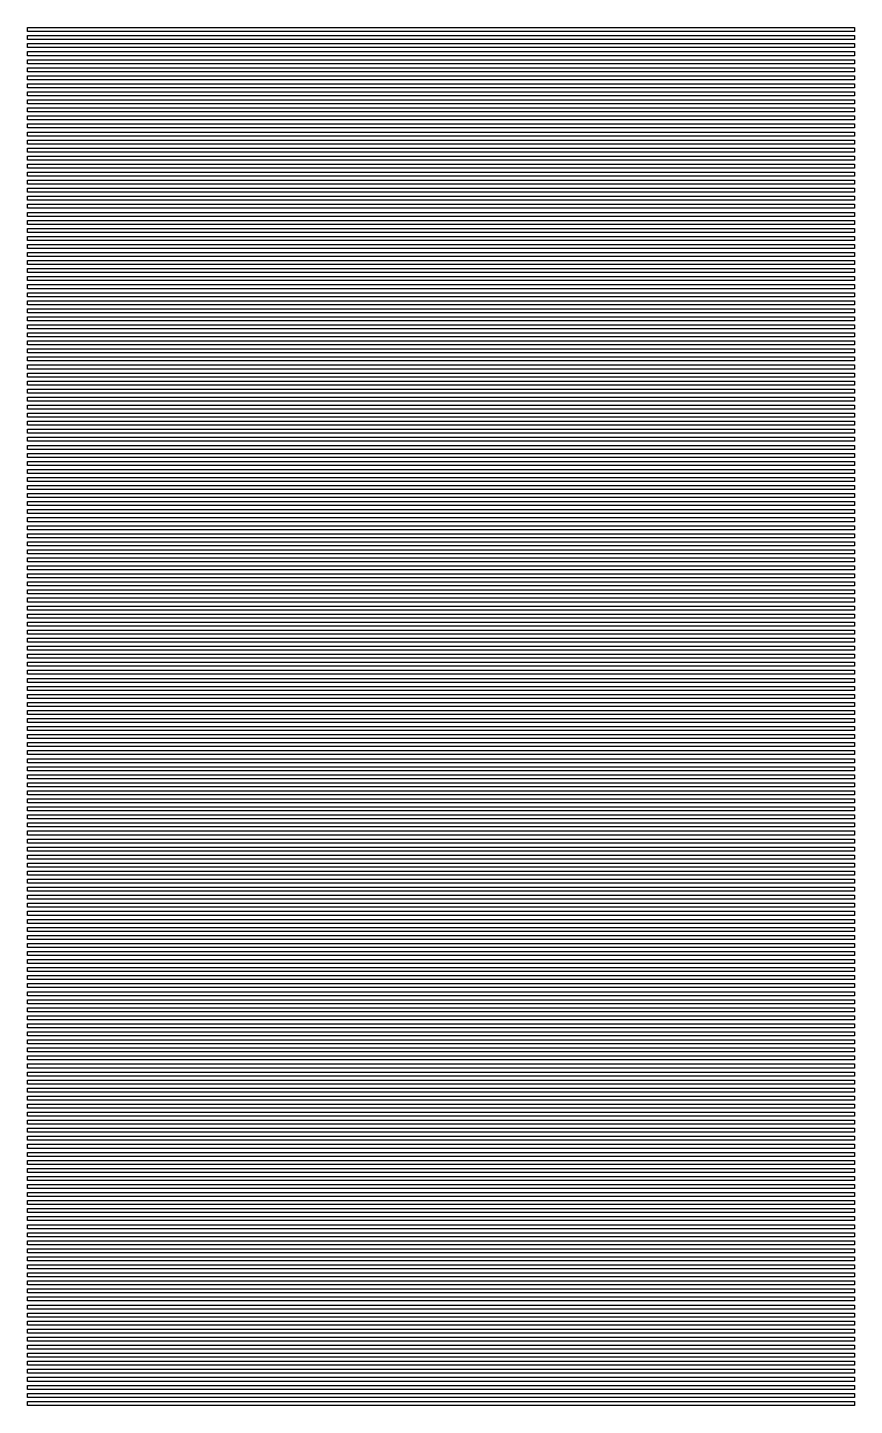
# Model space of a CAD drawing. Extents: x -10 to 91, y -24 to 82.
# Drawn here: x 28.97 to 31.03, y 6.785 to 10.215 of the extents above; entities that cross this region are included whole.
import ezdxf

# ---------------------------------------------------------------- set-up
doc = ezdxf.new("R2010")
doc.units = 0

msp = doc.modelspace()

# ---------------------------------------------------------------- linework, layer by layer
for p, q in [((28.97, 10.205), (28.97, 10.215)), ((28.97, 10.215), (31.03, 10.215)), ((31.03, 10.205), (28.97, 10.205)), ((28.97, 10.185), (28.97, 10.195)), ((28.97, 10.195), (31.03, 10.195)), ((31.03, 10.215), (31.03, 10.205)), ((31.03, 10.195), (31.03, 10.185)), ((31.03, 10.185), (28.97, 10.185)), ((28.97, 10.165), (28.97, 10.175)), ((28.97, 10.175), (31.03, 10.175)), ((31.03, 10.165), (28.97, 10.165)), ((28.97, 10.145), (28.97, 10.155)), ((28.97, 10.155), (31.03, 10.155)), ((31.03, 10.175), (31.03, 10.165)), ((31.03, 10.155), (31.03, 10.145)), ((31.03, 10.145), (28.97, 10.145)), ((28.97, 10.125), (28.97, 10.135)), ((28.97, 10.135), (31.03, 10.135)), ((31.03, 10.125), (28.97, 10.125)), ((31.03, 10.135), (31.03, 10.125)), ((28.97, 10.105), (28.97, 10.115)), ((28.97, 10.115), (31.03, 10.115)), ((31.03, 10.105), (28.97, 10.105)), ((28.97, 10.085), (28.97, 10.095)), ((28.97, 10.095), (31.03, 10.095)), ((31.03, 10.085), (28.97, 10.085)), ((31.03, 10.115), (31.03, 10.105)), ((31.03, 10.095), (31.03, 10.085)), ((28.97, 10.065), (28.97, 10.075)), ((28.97, 10.075), (31.03, 10.075)), ((31.03, 10.065), (28.97, 10.065)), ((28.97, 10.045), (28.97, 10.055)), ((28.97, 10.055), (31.03, 10.055)), ((31.03, 10.075), (31.03, 10.065)), ((31.03, 10.055), (31.03, 10.045)), ((31.03, 10.045), (28.97, 10.045)), ((28.97, 10.025), (28.97, 10.035)), ((28.97, 10.035), (31.03, 10.035)), ((31.03, 10.025), (28.97, 10.025)), ((31.03, 10.035), (31.03, 10.025)), ((28.97, 10.005), (28.97, 10.015)), ((28.97, 10.015), (31.03, 10.015)), ((31.03, 10.005), (28.97, 10.005)), ((28.97, 9.98499), (28.97, 9.995)), ((28.97, 9.995), (31.03, 9.995)), ((31.03, 9.98499), (28.97, 9.98499)), ((31.03, 10.015), (31.03, 10.005)), ((31.03, 9.995), (31.03, 9.98499)), ((28.97, 9.965), (28.97, 9.97499)), ((28.97, 9.97499), (31.03, 9.97499)), ((31.03, 9.965), (28.97, 9.965)), ((28.97, 9.94499), (28.97, 9.95499)), ((28.97, 9.95499), (31.03, 9.95499)), ((31.03, 9.97499), (31.03, 9.965)), ((31.03, 9.95499), (31.03, 9.94499)), ((31.03, 9.94499), (28.97, 9.94499)), ((28.97, 9.92499), (28.97, 9.935)), ((28.97, 9.935), (31.03, 9.935)), ((31.03, 9.92499), (28.97, 9.92499)), ((28.97, 9.905), (28.97, 9.91499)), ((28.97, 9.91499), (31.03, 9.91499)), ((31.03, 9.935), (31.03, 9.92499)), ((31.03, 9.91499), (31.03, 9.905)), ((31.03, 9.905), (28.97, 9.905)), ((28.97, 9.88499), (28.97, 9.89499)), ((28.97, 9.89499), (31.03, 9.89499)), ((31.03, 9.88499), (28.97, 9.88499)), ((31.03, 9.89499), (31.03, 9.88499)), ((28.97, 9.86499), (28.97, 9.875)), ((28.97, 9.875), (31.03, 9.875)), ((31.03, 9.86499), (28.97, 9.86499)), ((28.97, 9.84499), (28.97, 9.855)), ((28.97, 9.855), (31.03, 9.855)), ((31.03, 9.84499), (28.97, 9.84499)), ((31.03, 9.875), (31.03, 9.86499)), ((31.03, 9.855), (31.03, 9.84499)), ((28.97, 9.825), (28.97, 9.83499)), ((28.97, 9.83499), (31.03, 9.83499)), ((31.03, 9.825), (28.97, 9.825)), ((28.97, 9.80499), (28.97, 9.81499)), ((28.97, 9.81499), (31.03, 9.81499)), ((31.03, 9.83499), (31.03, 9.825)), ((31.03, 9.81499), (31.03, 9.80499)), ((31.03, 9.80499), (28.97, 9.80499)), ((28.97, 9.78499), (28.97, 9.795)), ((28.97, 9.795), (31.03, 9.795)), ((31.03, 9.78499), (28.97, 9.78499)), ((31.03, 9.795), (31.03, 9.78499)), ((28.97, 9.765), (28.97, 9.77499)), ((28.97, 9.77499), (31.03, 9.77499)), ((31.03, 9.765), (28.97, 9.765)), ((28.97, 9.745), (28.97, 9.75499)), ((28.97, 9.75499), (31.03, 9.75499)), ((31.03, 9.745), (28.97, 9.745)), ((31.03, 9.77499), (31.03, 9.765)), ((31.03, 9.75499), (31.03, 9.745)), ((28.97, 9.72499), (28.97, 9.73499)), ((28.97, 9.73499), (31.03, 9.73499)), ((31.03, 9.72499), (28.97, 9.72499)), ((28.97, 9.70499), (28.97, 9.715)), ((28.97, 9.715), (31.03, 9.715)), ((31.03, 9.73499), (31.03, 9.72499)), ((31.03, 9.715), (31.03, 9.70499)), ((31.03, 9.70499), (28.97, 9.70499)), ((28.97, 9.685), (28.97, 9.69499)), ((28.97, 9.69499), (31.03, 9.69499)), ((31.03, 9.685), (28.97, 9.685)), ((28.97, 9.66499), (28.97, 9.67499)), ((28.97, 9.67499), (31.03, 9.67499)), ((31.03, 9.69499), (31.03, 9.685)), ((31.03, 9.67499), (31.03, 9.66499)), ((31.03, 9.66499), (28.97, 9.66499)), ((28.97, 9.64499), (28.97, 9.655)), ((28.97, 9.655), (31.03, 9.655)), ((31.03, 9.64499), (28.97, 9.64499)), ((31.03, 9.655), (31.03, 9.64499)), ((28.97, 9.625), (28.97, 9.63499)), ((28.97, 9.63499), (31.03, 9.63499)), ((31.03, 9.625), (28.97, 9.625)), ((28.97, 9.605), (28.97, 9.61499)), ((28.97, 9.61499), (31.03, 9.61499)), ((31.03, 9.605), (28.97, 9.605)), ((31.03, 9.63499), (31.03, 9.625)), ((31.03, 9.61499), (31.03, 9.605)), ((28.97, 9.58499), (28.97, 9.59499)), ((28.97, 9.59499), (31.03, 9.59499)), ((31.03, 9.58499), (28.97, 9.58499)), ((28.97, 9.56499), (28.97, 9.575)), ((28.97, 9.575), (31.03, 9.575)), ((31.03, 9.59499), (31.03, 9.58499)), ((31.03, 9.575), (31.03, 9.56499)), ((31.03, 9.56499), (28.97, 9.56499)), ((28.97, 9.545), (28.97, 9.55499)), ((28.97, 9.55499), (31.03, 9.55499)), ((31.03, 9.545), (28.97, 9.545)), ((31.03, 9.55499), (31.03, 9.545)), ((28.97, 9.52499), (28.97, 9.53499)), ((28.97, 9.53499), (31.03, 9.53499)), ((31.03, 9.52499), (28.97, 9.52499)), ((28.97, 9.50499), (28.97, 9.515)), ((28.97, 9.515), (31.03, 9.515)), ((31.03, 9.50499), (28.97, 9.50499)), ((31.03, 9.53499), (31.03, 9.52499)), ((31.03, 9.515), (31.03, 9.50499)), ((28.97, 9.48499), (28.97, 9.495)), ((28.97, 9.495), (31.03, 9.495)), ((31.03, 9.48499), (28.97, 9.48499)), ((28.97, 9.465), (28.97, 9.47499)), ((28.97, 9.47499), (31.03, 9.47499)), ((31.03, 9.495), (31.03, 9.48499)), ((31.03, 9.47499), (31.03, 9.465)), ((31.03, 9.465), (28.97, 9.465)), ((28.97, 9.44499), (28.97, 9.45499)), ((28.97, 9.45499), (31.03, 9.45499)), ((31.03, 9.44499), (28.97, 9.44499)), ((28.97, 9.42499), (28.97, 9.435)), ((28.97, 9.435), (31.03, 9.435)), ((31.03, 9.45499), (31.03, 9.44499)), ((31.03, 9.435), (31.03, 9.42499)), ((31.03, 9.42499), (28.97, 9.42499)), ((28.97, 9.405), (28.97, 9.41499)), ((28.97, 9.41499), (31.03, 9.41499)), ((31.03, 9.405), (28.97, 9.405)), ((31.03, 9.41499), (31.03, 9.405)), ((28.97, 9.38499), (28.97, 9.39499)), ((28.97, 9.39499), (31.03, 9.39499)), ((31.03, 9.38499), (28.97, 9.38499)), ((28.97, 9.36499), (28.97, 9.375)), ((28.97, 9.375), (31.03, 9.375)), ((31.03, 9.36499), (28.97, 9.36499)), ((31.03, 9.39499), (31.03, 9.38499)), ((31.03, 9.375), (31.03, 9.36499)), ((28.97, 9.34499), (28.97, 9.355)), ((28.97, 9.355), (31.03, 9.355)), ((31.03, 9.34499), (28.97, 9.34499)), ((28.97, 9.325), (28.97, 9.33499)), ((28.97, 9.33499), (31.03, 9.33499)), ((31.03, 9.355), (31.03, 9.34499)), ((31.03, 9.33499), (31.03, 9.325)), ((31.03, 9.325), (28.97, 9.325)), ((28.97, 9.30499), (28.97, 9.31499)), ((28.97, 9.31499), (31.03, 9.31499)), ((31.03, 9.30499), (28.97, 9.30499)), ((31.03, 9.31499), (31.03, 9.30499)), ((28.97, 9.28499), (28.97, 9.295)), ((28.97, 9.295), (31.03, 9.295)), ((31.03, 9.28499), (28.97, 9.28499)), ((28.97, 9.265), (28.97, 9.27499)), ((28.97, 9.27499), (31.03, 9.27499)), ((31.03, 9.265), (28.97, 9.265)), ((31.03, 9.295), (31.03, 9.28499)), ((31.03, 9.27499), (31.03, 9.265)), ((28.97, 9.245), (28.97, 9.25499)), ((28.97, 9.25499), (31.03, 9.25499)), ((31.03, 9.245), (28.97, 9.245)), ((28.97, 9.22499), (28.97, 9.23499)), ((28.97, 9.23499), (31.03, 9.23499)), ((31.03, 9.25499), (31.03, 9.245)), ((31.03, 9.23499), (31.03, 9.22499)), ((31.03, 9.22499), (28.97, 9.22499)), ((28.97, 9.20499), (28.97, 9.215)), ((28.97, 9.215), (31.03, 9.215)), ((31.03, 9.20499), (28.97, 9.20499)), ((28.97, 9.185), (28.97, 9.19499)), ((28.97, 9.19499), (31.03, 9.19499)), ((31.03, 9.215), (31.03, 9.20499)), ((31.03, 9.19499), (31.03, 9.185)), ((31.03, 9.185), (28.97, 9.185)), ((28.97, 9.16499), (28.97, 9.17499)), ((28.97, 9.17499), (31.03, 9.17499)), ((31.03, 9.16499), (28.97, 9.16499)), ((31.03, 9.17499), (31.03, 9.16499)), ((28.97, 9.14499), (28.97, 9.155)), ((28.97, 9.155), (31.03, 9.155)), ((31.03, 9.14499), (28.97, 9.14499)), ((28.97, 9.125), (28.97, 9.13499)), ((28.97, 9.13499), (31.03, 9.13499)), ((31.03, 9.125), (28.97, 9.125)), ((31.03, 9.155), (31.03, 9.14499)), ((31.03, 9.13499), (31.03, 9.125)), ((28.97, 9.105), (28.97, 9.11499)), ((28.97, 9.11499), (31.03, 9.11499)), ((31.03, 9.105), (28.97, 9.105)), ((28.97, 9.08499), (28.97, 9.09499)), ((28.97, 9.09499), (31.03, 9.09499)), ((31.03, 9.11499), (31.03, 9.105)), ((31.03, 9.09499), (31.03, 9.08499)), ((31.03, 9.08499), (28.97, 9.08499)), ((28.97, 9.06499), (28.97, 9.075)), ((28.97, 9.075), (31.03, 9.075)), ((31.03, 9.06499), (28.97, 9.06499)), ((31.03, 9.075), (31.03, 9.06499)), ((28.97, 9.045), (28.97, 9.05499)), ((28.97, 9.05499), (31.03, 9.05499)), ((31.03, 9.045), (28.97, 9.045)), ((28.97, 9.02499), (28.97, 9.03499)), ((28.97, 9.03499), (31.03, 9.03499)), ((31.03, 9.02499), (28.97, 9.02499)), ((31.03, 9.05499), (31.03, 9.045)), ((31.03, 9.03499), (31.03, 9.02499)), ((28.97, 9.00499), (28.97, 9.015)), ((28.97, 9.015), (31.03, 9.015)), ((31.03, 9.00499), (28.97, 9.00499)), ((28.97, 8.98499), (28.97, 8.995)), ((28.97, 8.995), (31.03, 8.995)), ((31.03, 9.015), (31.03, 9.00499)), ((31.03, 8.995), (31.03, 8.98499)), ((31.03, 8.98499), (28.97, 8.98499)), ((28.97, 8.965), (28.97, 8.97499)), ((28.97, 8.97499), (31.03, 8.97499)), ((31.03, 8.965), (28.97, 8.965)), ((28.97, 8.94499), (28.97, 8.95499)), ((28.97, 8.95499), (31.03, 8.95499)), ((31.03, 8.97499), (31.03, 8.965)), ((31.03, 8.95499), (31.03, 8.94499)), ((31.03, 8.94499), (28.97, 8.94499)), ((28.97, 8.92499), (28.97, 8.935)), ((28.97, 8.935), (31.03, 8.935)), ((31.03, 8.92499), (28.97, 8.92499)), ((31.03, 8.935), (31.03, 8.92499)), ((28.97, 8.905), (28.97, 8.91499)), ((28.97, 8.91499), (31.03, 8.91499)), ((31.03, 8.905), (28.97, 8.905)), ((28.97, 8.88499), (28.97, 8.89499)), ((28.97, 8.89499), (31.03, 8.89499)), ((31.03, 8.88499), (28.97, 8.88499)), ((31.03, 8.91499), (31.03, 8.905)), ((31.03, 8.89499), (31.03, 8.88499)), ((28.97, 8.86499), (28.97, 8.875)), ((28.97, 8.875), (31.03, 8.875)), ((31.03, 8.86499), (28.97, 8.86499)), ((28.97, 8.84499), (28.97, 8.855)), ((28.97, 8.855), (31.03, 8.855)), ((31.03, 8.875), (31.03, 8.86499)), ((31.03, 8.855), (31.03, 8.84499)), ((31.03, 8.84499), (28.97, 8.84499)), ((28.97, 8.825), (28.97, 8.83499)), ((28.97, 8.83499), (31.03, 8.83499)), ((31.03, 8.825), (28.97, 8.825)), ((31.03, 8.83499), (31.03, 8.825)), ((28.97, 8.80499), (28.97, 8.81499)), ((28.97, 8.81499), (31.03, 8.81499)), ((31.03, 8.80499), (28.97, 8.80499)), ((28.97, 8.78499), (28.97, 8.795)), ((28.97, 8.795), (31.03, 8.795)), ((31.03, 8.78499), (28.97, 8.78499)), ((31.03, 8.81499), (31.03, 8.80499)), ((31.03, 8.795), (31.03, 8.78499)), ((28.97, 8.765), (28.97, 8.77499)), ((28.97, 8.77499), (31.03, 8.77499)), ((31.03, 8.765), (28.97, 8.765)), ((28.97, 8.745), (28.97, 8.75499)), ((28.97, 8.75499), (31.03, 8.75499)), ((31.03, 8.77499), (31.03, 8.765)), ((31.03, 8.75499), (31.03, 8.745)), ((31.03, 8.745), (28.97, 8.745)), ((28.97, 8.72499), (28.97, 8.73499)), ((28.97, 8.73499), (31.03, 8.73499)), ((31.03, 8.72499), (28.97, 8.72499)), ((28.97, 8.70499), (28.97, 8.715)), ((28.97, 8.715), (31.03, 8.715)), ((31.03, 8.73499), (31.03, 8.72499)), ((31.03, 8.715), (31.03, 8.70499)), ((31.03, 8.70499), (28.97, 8.70499)), ((28.97, 8.685), (28.97, 8.69499)), ((28.97, 8.69499), (31.03, 8.69499)), ((31.03, 8.685), (28.97, 8.685)), ((31.03, 8.69499), (31.03, 8.685)), ((28.97, 8.66499), (28.97, 8.67499)), ((28.97, 8.67499), (31.03, 8.67499)), ((31.03, 8.66499), (28.97, 8.66499)), ((28.97, 8.64499), (28.97, 8.655)), ((28.97, 8.655), (31.03, 8.655)), ((31.03, 8.64499), (28.97, 8.64499)), ((31.03, 8.67499), (31.03, 8.66499)), ((31.03, 8.655), (31.03, 8.64499)), ((28.97, 8.625), (28.97, 8.63499)), ((28.97, 8.63499), (31.03, 8.63499)), ((31.03, 8.625), (28.97, 8.625)), ((28.97, 8.605), (28.97, 8.61499)), ((28.97, 8.61499), (31.03, 8.61499)), ((31.03, 8.63499), (31.03, 8.625)), ((31.03, 8.61499), (31.03, 8.605)), ((31.03, 8.605), (28.97, 8.605)), ((28.97, 8.58499), (28.97, 8.59499)), ((28.97, 8.59499), (31.03, 8.59499)), ((31.03, 8.58499), (28.97, 8.58499)), ((28.97, 8.56499), (28.97, 8.575)), ((28.97, 8.575), (31.03, 8.575)), ((31.03, 8.59499), (31.03, 8.58499)), ((31.03, 8.575), (31.03, 8.56499)), ((31.03, 8.56499), (28.97, 8.56499)), ((28.97, 8.545), (28.97, 8.55499)), ((28.97, 8.55499), (31.03, 8.55499)), ((31.03, 8.545), (28.97, 8.545)), ((31.03, 8.55499), (31.03, 8.545)), ((28.97, 8.52499), (28.97, 8.53499)), ((28.97, 8.53499), (31.03, 8.53499)), ((31.03, 8.52499), (28.97, 8.52499)), ((28.97, 8.50499), (28.97, 8.515)), ((28.97, 8.515), (31.03, 8.515)), ((31.03, 8.53499), (31.03, 8.52499)), ((31.03, 8.515), (31.03, 8.50499)), ((31.03, 8.50499), (28.97, 8.50499)), ((28.97, 8.485), (28.97, 8.49501)), ((28.97, 8.49501), (31.03, 8.49501)), ((31.03, 8.485), (28.97, 8.485)), ((28.97, 8.46501), (28.97, 8.47501)), ((28.97, 8.47501), (31.03, 8.47501)), ((31.03, 8.49501), (31.03, 8.485)), ((31.03, 8.47501), (31.03, 8.46501)), ((31.03, 8.46501), (28.97, 8.46501)), ((28.97, 8.44501), (28.97, 8.455)), ((28.97, 8.455), (31.03, 8.455)), ((31.03, 8.44501), (28.97, 8.44501)), ((31.03, 8.455), (31.03, 8.44501)), ((28.97, 8.425), (28.97, 8.43501)), ((28.97, 8.43501), (31.03, 8.43501)), ((31.03, 8.425), (28.97, 8.425)), ((28.97, 8.40501), (28.97, 8.41501)), ((28.97, 8.41501), (31.03, 8.41501)), ((31.03, 8.40501), (28.97, 8.40501)), ((31.03, 8.43501), (31.03, 8.425)), ((31.03, 8.41501), (31.03, 8.40501)), ((28.97, 8.38501), (28.97, 8.395)), ((28.97, 8.395), (31.03, 8.395)), ((31.03, 8.38501), (28.97, 8.38501)), ((28.97, 8.36501), (28.97, 8.375)), ((28.97, 8.375), (31.03, 8.375)), ((31.03, 8.395), (31.03, 8.38501)), ((31.03, 8.375), (31.03, 8.36501)), ((31.03, 8.36501), (28.97, 8.36501)), ((28.97, 8.345), (28.97, 8.35501)), ((28.97, 8.35501), (31.03, 8.35501)), ((31.03, 8.345), (28.97, 8.345)), ((28.97, 8.32501), (28.97, 8.33501)), ((28.97, 8.33501), (31.03, 8.33501)), ((31.03, 8.35501), (31.03, 8.345)), ((31.03, 8.33501), (31.03, 8.32501)), ((31.03, 8.32501), (28.97, 8.32501)), ((28.97, 8.30501), (28.97, 8.315)), ((28.97, 8.315), (31.03, 8.315)), ((31.03, 8.30501), (28.97, 8.30501)), ((31.03, 8.315), (31.03, 8.30501)), ((28.97, 8.285), (28.97, 8.29501)), ((28.97, 8.29501), (31.03, 8.29501)), ((31.03, 8.285), (28.97, 8.285)), ((28.97, 8.26501), (28.97, 8.27501)), ((28.97, 8.27501), (31.03, 8.27501)), ((31.03, 8.29501), (31.03, 8.285)), ((31.03, 8.27501), (31.03, 8.26501)), ((31.03, 8.26501), (28.97, 8.26501)), ((28.97, 8.24501), (28.97, 8.255)), ((28.97, 8.255), (31.03, 8.255)), ((31.03, 8.24501), (28.97, 8.24501)), ((28.97, 8.22501), (28.97, 8.235)), ((28.97, 8.235), (31.03, 8.235)), ((31.03, 8.255), (31.03, 8.24501)), ((31.03, 8.235), (31.03, 8.22501)), ((31.03, 8.22501), (28.97, 8.22501)), ((28.97, 8.205), (28.97, 8.21501)), ((28.97, 8.21501), (31.03, 8.21501)), ((31.03, 8.205), (28.97, 8.205)), ((31.03, 8.21501), (31.03, 8.205)), ((28.97, 8.18501), (28.97, 8.19501)), ((28.97, 8.19501), (31.03, 8.19501)), ((31.03, 8.18501), (28.97, 8.18501)), ((28.97, 8.16501), (28.97, 8.175)), ((28.97, 8.175), (31.03, 8.175)), ((31.03, 8.16501), (28.97, 8.16501)), ((31.03, 8.19501), (31.03, 8.18501)), ((31.03, 8.175), (31.03, 8.16501)), ((28.97, 8.145), (28.97, 8.15501)), ((28.97, 8.15501), (31.03, 8.15501)), ((31.03, 8.145), (28.97, 8.145)), ((28.97, 8.125), (28.97, 8.13501)), ((28.97, 8.13501), (31.03, 8.13501)), ((31.03, 8.15501), (31.03, 8.145)), ((31.03, 8.13501), (31.03, 8.125)), ((31.03, 8.125), (28.97, 8.125)), ((28.97, 8.10501), (28.97, 8.11501)), ((28.97, 8.11501), (31.03, 8.11501)), ((31.03, 8.10501), (28.97, 8.10501)), ((28.97, 8.08501), (28.97, 8.095)), ((28.97, 8.095), (31.03, 8.095)), ((31.03, 8.11501), (31.03, 8.10501)), ((31.03, 8.095), (31.03, 8.08501)), ((31.03, 8.08501), (28.97, 8.08501)), ((28.97, 8.065), (28.97, 8.07501)), ((28.97, 8.07501), (31.03, 8.07501)), ((31.03, 8.065), (28.97, 8.065)), ((31.03, 8.07501), (31.03, 8.065)), ((28.97, 8.04501), (28.97, 8.05501)), ((28.97, 8.05501), (31.03, 8.05501)), ((31.03, 8.04501), (28.97, 8.04501)), ((28.97, 8.02501), (28.97, 8.035)), ((28.97, 8.035), (31.03, 8.035)), ((31.03, 8.05501), (31.03, 8.04501)), ((31.03, 8.035), (31.03, 8.02501)), ((31.03, 8.02501), (28.97, 8.02501)), ((28.97, 8.005), (28.97, 8.01501)), ((28.97, 8.01501), (31.03, 8.01501)), ((31.03, 8.005), (28.97, 8.005)), ((28.97, 7.985), (28.97, 7.99501)), ((28.97, 7.99501), (31.03, 7.99501)), ((31.03, 8.01501), (31.03, 8.005)), ((31.03, 7.99501), (31.03, 7.985)), ((31.03, 7.985), (28.97, 7.985)), ((28.97, 7.96501), (28.97, 7.97501)), ((28.97, 7.97501), (31.03, 7.97501)), ((31.03, 7.96501), (28.97, 7.96501)), ((31.03, 7.97501), (31.03, 7.96501)), ((28.97, 7.94501), (28.97, 7.955)), ((28.97, 7.955), (31.03, 7.955)), ((31.03, 7.94501), (28.97, 7.94501)), ((28.97, 7.925), (28.97, 7.93501)), ((28.97, 7.93501), (31.03, 7.93501)), ((31.03, 7.925), (28.97, 7.925)), ((31.03, 7.955), (31.03, 7.94501)), ((31.03, 7.93501), (31.03, 7.925)), ((28.97, 7.90501), (28.97, 7.91501)), ((28.97, 7.91501), (31.03, 7.91501)), ((31.03, 7.90501), (28.97, 7.90501)), ((28.97, 7.88501), (28.97, 7.895)), ((28.97, 7.895), (31.03, 7.895)), ((31.03, 7.91501), (31.03, 7.90501)), ((31.03, 7.895), (31.03, 7.88501)), ((31.03, 7.88501), (28.97, 7.88501)), ((28.97, 7.86501), (28.97, 7.875)), ((28.97, 7.875), (31.03, 7.875)), ((31.03, 7.86501), (28.97, 7.86501)), ((28.97, 7.845), (28.97, 7.85501)), ((28.97, 7.85501), (31.03, 7.85501)), ((31.03, 7.875), (31.03, 7.86501)), ((31.03, 7.85501), (31.03, 7.845)), ((31.03, 7.845), (28.97, 7.845)), ((28.97, 7.82501), (28.97, 7.83501)), ((28.97, 7.83501), (31.03, 7.83501)), ((31.03, 7.82501), (28.97, 7.82501)), ((31.03, 7.83501), (31.03, 7.82501)), ((28.97, 7.80501), (28.97, 7.815)), ((28.97, 7.815), (31.03, 7.815)), ((31.03, 7.80501), (28.97, 7.80501)), ((28.97, 7.785), (28.97, 7.79501)), ((28.97, 7.79501), (31.03, 7.79501)), ((31.03, 7.815), (31.03, 7.80501)), ((31.03, 7.79501), (31.03, 7.785)), ((31.03, 7.785), (28.97, 7.785)), ((28.97, 7.76501), (28.97, 7.77501)), ((28.97, 7.77501), (31.03, 7.77501)), ((31.03, 7.76501), (28.97, 7.76501)), ((28.97, 7.74501), (28.97, 7.755)), ((28.97, 7.755), (31.03, 7.755)), ((31.03, 7.77501), (31.03, 7.76501)), ((31.03, 7.755), (31.03, 7.74501)), ((31.03, 7.74501), (28.97, 7.74501)), ((28.97, 7.72501), (28.97, 7.735)), ((28.97, 7.735), (31.03, 7.735)), ((31.03, 7.72501), (28.97, 7.72501)), ((31.03, 7.735), (31.03, 7.72501)), ((28.97, 7.705), (28.97, 7.71501)), ((28.97, 7.71501), (31.03, 7.71501)), ((31.03, 7.705), (28.97, 7.705)), ((28.97, 7.68501), (28.97, 7.69501)), ((28.97, 7.69501), (31.03, 7.69501)), ((31.03, 7.68501), (28.97, 7.68501)), ((31.03, 7.71501), (31.03, 7.705)), ((31.03, 7.69501), (31.03, 7.68501)), ((28.97, 7.66501), (28.97, 7.675)), ((28.97, 7.675), (31.03, 7.675)), ((31.03, 7.66501), (28.97, 7.66501)), ((28.97, 7.645), (28.97, 7.65501)), ((28.97, 7.65501), (31.03, 7.65501)), ((31.03, 7.675), (31.03, 7.66501)), ((31.03, 7.65501), (31.03, 7.645)), ((31.03, 7.645), (28.97, 7.645)), ((28.97, 7.625), (28.97, 7.63501)), ((28.97, 7.63501), (31.03, 7.63501)), ((31.03, 7.625), (28.97, 7.625)), ((28.97, 7.60501), (28.97, 7.61501)), ((28.97, 7.61501), (31.03, 7.61501)), ((31.03, 7.63501), (31.03, 7.625)), ((31.03, 7.61501), (31.03, 7.60501)), ((31.03, 7.60501), (28.97, 7.60501)), ((28.97, 7.58501), (28.97, 7.595)), ((28.97, 7.595), (31.03, 7.595)), ((31.03, 7.58501), (28.97, 7.58501)), ((31.03, 7.595), (31.03, 7.58501)), ((28.97, 7.565), (28.97, 7.57501)), ((28.97, 7.57501), (31.03, 7.57501)), ((31.03, 7.565), (28.97, 7.565)), ((28.97, 7.54501), (28.97, 7.55501)), ((28.97, 7.55501), (31.03, 7.55501)), ((31.03, 7.57501), (31.03, 7.565)), ((31.03, 7.55501), (31.03, 7.54501)), ((31.03, 7.54501), (28.97, 7.54501)), ((28.97, 7.52501), (28.97, 7.535)), ((28.97, 7.535), (31.03, 7.535)), ((31.03, 7.52501), (28.97, 7.52501)), ((28.97, 7.505), (28.97, 7.51501)), ((28.97, 7.51501), (31.03, 7.51501)), ((31.03, 7.535), (31.03, 7.52501)), ((31.03, 7.51501), (31.03, 7.505)), ((31.03, 7.505), (28.97, 7.505)), ((28.97, 7.485), (28.97, 7.49501)), ((28.97, 7.49501), (31.03, 7.49501)), ((31.03, 7.485), (28.97, 7.485)), ((31.03, 7.49501), (31.03, 7.485)), ((28.97, 7.46501), (28.97, 7.47501)), ((28.97, 7.47501), (31.03, 7.47501)), ((31.03, 7.46501), (28.97, 7.46501)), ((28.97, 7.44501), (28.97, 7.455)), ((28.97, 7.455), (31.03, 7.455)), ((31.03, 7.44501), (28.97, 7.44501)), ((31.03, 7.47501), (31.03, 7.46501)), ((31.03, 7.455), (31.03, 7.44501)), ((28.97, 7.425), (28.97, 7.43501)), ((28.97, 7.43501), (31.03, 7.43501)), ((31.03, 7.425), (28.97, 7.425)), ((28.97, 7.40501), (28.97, 7.41501)), ((28.97, 7.41501), (31.03, 7.41501)), ((31.03, 7.43501), (31.03, 7.425)), ((31.03, 7.41501), (31.03, 7.40501)), ((31.03, 7.40501), (28.97, 7.40501)), ((28.97, 7.38501), (28.97, 7.395)), ((28.97, 7.395), (31.03, 7.395)), ((31.03, 7.38501), (28.97, 7.38501)), ((28.97, 7.36501), (28.97, 7.375)), ((28.97, 7.375), (31.03, 7.375)), ((31.03, 7.395), (31.03, 7.38501)), ((31.03, 7.375), (31.03, 7.36501)), ((31.03, 7.36501), (28.97, 7.36501)), ((28.97, 7.345), (28.97, 7.35501)), ((28.97, 7.35501), (31.03, 7.35501)), ((31.03, 7.345), (28.97, 7.345)), ((31.03, 7.35501), (31.03, 7.345)), ((28.97, 7.32501), (28.97, 7.33501)), ((28.97, 7.33501), (31.03, 7.33501)), ((31.03, 7.32501), (28.97, 7.32501)), ((28.97, 7.30501), (28.97, 7.315)), ((28.97, 7.315), (31.03, 7.315)), ((31.03, 7.33501), (31.03, 7.32501)), ((31.03, 7.315), (31.03, 7.30501)), ((31.03, 7.30501), (28.97, 7.30501)), ((28.97, 7.285), (28.97, 7.29501)), ((28.97, 7.29501), (31.03, 7.29501)), ((31.03, 7.285), (28.97, 7.285)), ((28.97, 7.26501), (28.97, 7.27501)), ((28.97, 7.27501), (31.03, 7.27501)), ((31.03, 7.29501), (31.03, 7.285)), ((31.03, 7.27501), (31.03, 7.26501)), ((31.03, 7.26501), (28.97, 7.26501)), ((28.97, 7.24501), (28.97, 7.255)), ((28.97, 7.255), (31.03, 7.255)), ((31.03, 7.24501), (28.97, 7.24501)), ((31.03, 7.255), (31.03, 7.24501)), ((28.97, 7.22501), (28.97, 7.235)), ((28.97, 7.235), (31.03, 7.235)), ((31.03, 7.22501), (28.97, 7.22501)), ((28.97, 7.205), (28.97, 7.21501)), ((28.97, 7.21501), (31.03, 7.21501)), ((31.03, 7.205), (28.97, 7.205)), ((31.03, 7.235), (31.03, 7.22501)), ((31.03, 7.21501), (31.03, 7.205)), ((28.97, 7.18501), (28.97, 7.19501)), ((28.97, 7.19501), (31.03, 7.19501)), ((31.03, 7.18501), (28.97, 7.18501)), ((28.97, 7.16501), (28.97, 7.175)), ((28.97, 7.175), (31.03, 7.175)), ((31.03, 7.19501), (31.03, 7.18501)), ((31.03, 7.175), (31.03, 7.16501)), ((31.03, 7.16501), (28.97, 7.16501)), ((28.97, 7.145), (28.97, 7.15501)), ((28.97, 7.15501), (31.03, 7.15501)), ((31.03, 7.145), (28.97, 7.145)), ((28.97, 7.125), (28.97, 7.13501)), ((28.97, 7.13501), (31.03, 7.13501)), ((31.03, 7.15501), (31.03, 7.145)), ((31.03, 7.13501), (31.03, 7.125)), ((31.03, 7.125), (28.97, 7.125)), ((28.97, 7.10501), (28.97, 7.11501)), ((28.97, 7.11501), (31.03, 7.11501)), ((31.03, 7.10501), (28.97, 7.10501)), ((31.03, 7.11501), (31.03, 7.10501)), ((28.97, 7.08501), (28.97, 7.095)), ((28.97, 7.095), (31.03, 7.095)), ((31.03, 7.08501), (28.97, 7.08501)), ((28.97, 7.065), (28.97, 7.07501)), ((28.97, 7.07501), (31.03, 7.07501)), ((31.03, 7.095), (31.03, 7.08501)), ((31.03, 7.07501), (31.03, 7.065)), ((31.03, 7.065), (28.97, 7.065)), ((28.97, 7.04501), (28.97, 7.05501)), ((28.97, 7.05501), (31.03, 7.05501)), ((31.03, 7.04501), (28.97, 7.04501)), ((28.97, 7.02501), (28.97, 7.035)), ((28.97, 7.035), (31.03, 7.035)), ((31.03, 7.05501), (31.03, 7.04501)), ((31.03, 7.035), (31.03, 7.02501)), ((31.03, 7.02501), (28.97, 7.02501)), ((28.97, 7.005), (28.97, 7.01501)), ((28.97, 7.01501), (31.03, 7.01501)), ((31.03, 7.005), (28.97, 7.005)), ((31.03, 7.01501), (31.03, 7.005)), ((28.97, 6.985), (28.97, 6.99501)), ((28.97, 6.99501), (31.03, 6.99501)), ((31.03, 6.985), (28.97, 6.985)), ((28.97, 6.96501), (28.97, 6.97501)), ((28.97, 6.97501), (31.03, 6.97501)), ((31.03, 6.96501), (28.97, 6.96501)), ((31.03, 6.99501), (31.03, 6.985)), ((31.03, 6.97501), (31.03, 6.96501)), ((28.97, 6.94501), (28.97, 6.955)), ((28.97, 6.955), (31.03, 6.955)), ((31.03, 6.94501), (28.97, 6.94501)), ((28.97, 6.925), (28.97, 6.93501)), ((28.97, 6.93501), (31.03, 6.93501)), ((31.03, 6.955), (31.03, 6.94501)), ((31.03, 6.93501), (31.03, 6.925)), ((31.03, 6.925), (28.97, 6.925)), ((28.97, 6.90501), (28.97, 6.91501)), ((28.97, 6.91501), (31.03, 6.91501)), ((31.03, 6.90501), (28.97, 6.90501)), ((28.97, 6.88501), (28.97, 6.895)), ((28.97, 6.895), (31.03, 6.895)), ((31.03, 6.91501), (31.03, 6.90501)), ((31.03, 6.895), (31.03, 6.88501)), ((31.03, 6.88501), (28.97, 6.88501)), ((28.97, 6.86501), (28.97, 6.875)), ((28.97, 6.875), (31.03, 6.875)), ((31.03, 6.86501), (28.97, 6.86501)), ((31.03, 6.875), (31.03, 6.86501)), ((28.97, 6.845), (28.97, 6.85501)), ((28.97, 6.85501), (31.03, 6.85501)), ((31.03, 6.845), (28.97, 6.845)), ((28.97, 6.82501), (28.97, 6.83501)), ((28.97, 6.83501), (31.03, 6.83501)), ((31.03, 6.85501), (31.03, 6.845)), ((31.03, 6.83501), (31.03, 6.82501)), ((31.03, 6.82501), (28.97, 6.82501)), ((28.97, 6.80501), (28.97, 6.815)), ((28.97, 6.815), (31.03, 6.815)), ((31.03, 6.80501), (28.97, 6.80501)), ((28.97, 6.785), (28.97, 6.79501)), ((28.97, 6.79501), (31.03, 6.79501)), ((31.03, 6.815), (31.03, 6.80501)), ((31.03, 6.79501), (31.03, 6.785)), ((31.03, 6.785), (28.97, 6.785))]:
    msp.add_line(p, q)

doc.saveas('drawing.dxf')
